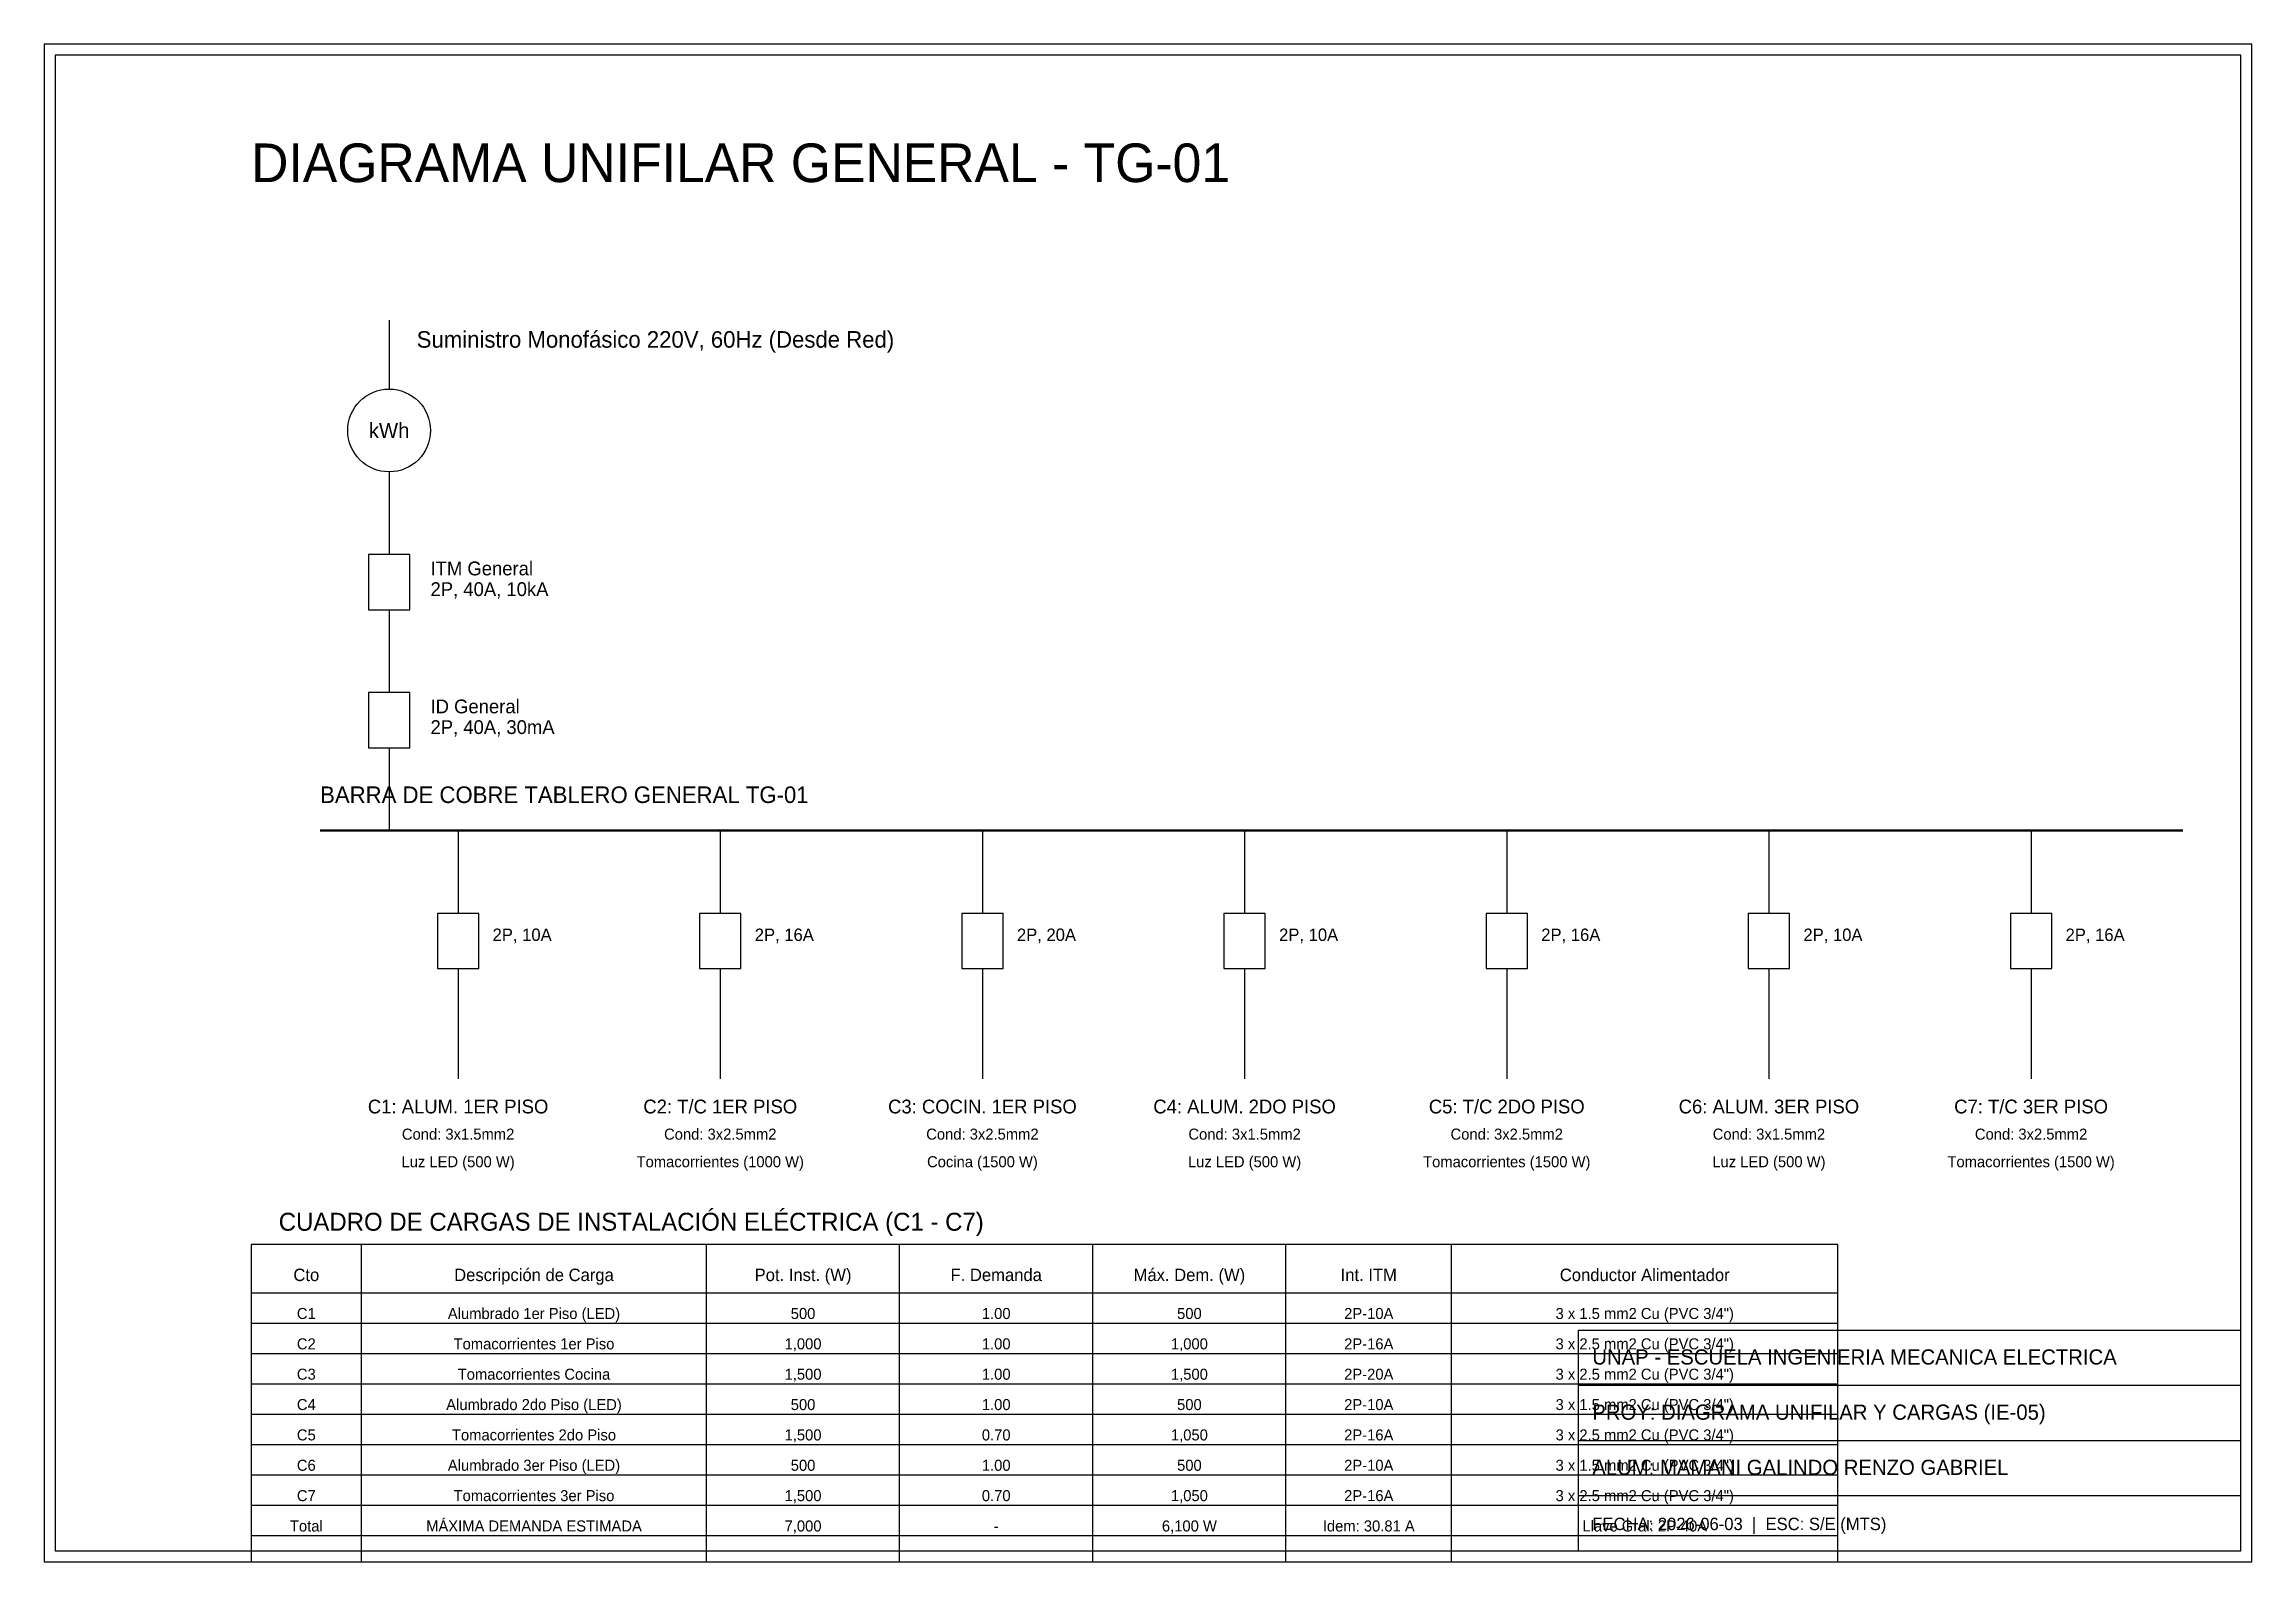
# Model space of a CAD drawing. Header units: metres. Extents: x -1.5 to 14.5, y -1.5 to 9.5.
import ezdxf
from ezdxf.enums import TextEntityAlignment as Align

# ---------------------------------------------------------------- set-up
doc = ezdxf.new("R2010")
doc.units = ezdxf.units.M
for name, color, linetype in [('DIAGRAMA', 7, 'Continuous'), ('MARCO', 7, 'Continuous'), ('TABLAS', 8, 'Continuous'), ('TEXTOS', 7, 'Continuous')]:
    doc.layers.add(name, color=color, linetype=linetype)

msp = doc.modelspace()

# ---------------------------------------------------------------- linework, layer by layer
at = {"layer": 'DIAGRAMA', "color": 7}
for p, q in [((1, 7.5), (1, 7)), ((1, 6.4), (1, 5.8)), ((1, 5.4), (1, 4.8)), ((1, 4.4), (1, 3.8)), ((1.5, 3.8), (1.5, 3.2)), ((3.4, 3.8), (3.4, 3.2)), ((5.3, 3.8), (5.3, 3.2)), ((7.2, 3.8), (7.2, 3.2)), ((9.1, 3.8), (9.1, 3.2)), ((11, 3.8), (11, 3.2)), ((12.9, 3.8), (12.9, 3.2)), ((1.5, 2.8), (1.5, 2)), ((3.4, 2.8), (3.4, 2)), ((5.3, 2.8), (5.3, 2)), ((7.2, 2.8), (7.2, 2)), ((9.1, 2.8), (9.1, 2)), ((11, 2.8), (11, 2)), ((12.9, 2.8), (12.9, 2))]:
    msp.add_line(p, q, dxfattribs=at)
at = {"layer": 'DIAGRAMA', "color": 7, "lineweight": 50}
msp.add_line((0.5, 3.8), (14, 3.8), dxfattribs=at)
at = {"layer": 'DIAGRAMA', "color": 7}
for points in [[(0.85, 5.4), (1.15, 5.4), (1.15, 5.8), (0.85, 5.8)], [(0.85, 4.4), (1.15, 4.4), (1.15, 4.8), (0.85, 4.8)], [(1.35, 2.8), (1.65, 2.8), (1.65, 3.2), (1.35, 3.2)], [(3.25, 2.8), (3.55, 2.8), (3.55, 3.2), (3.25, 3.2)], [(5.15, 2.8), (5.45, 2.8), (5.45, 3.2), (5.15, 3.2)], [(7.05, 2.8), (7.35, 2.8), (7.35, 3.2), (7.05, 3.2)], [(8.95, 2.8), (9.25, 2.8), (9.25, 3.2), (8.95, 3.2)], [(10.85, 2.8), (11.15, 2.8), (11.15, 3.2), (10.85, 3.2)], [(12.75, 2.8), (13.05, 2.8), (13.05, 3.2), (12.75, 3.2)]]:
    msp.add_lwpolyline(points, close=True, dxfattribs=at)
msp.add_circle((1, 6.7), 0.3, dxfattribs=at)
at = {"layer": 'MARCO', "color": 7}
for p, q in [((14.5, 9.5), (-1.5, 9.5)), ((-1.5, 9.5), (-1.5, -1.5)), ((14.5, -1.5), (14.5, 9.5)), ((14.42, 9.42), (-1.42, 9.42)), ((-1.42, 9.42), (-1.42, -1.42)), ((14.42, -1.42), (14.42, 9.42)), ((9.62, -1.42), (9.62, 0.18)), ((9.62, 0.18), (14.42, 0.18)), ((9.62, -0.22), (14.42, -0.22)), ((9.62, -0.62), (14.42, -0.62)), ((9.62, -1.02), (14.42, -1.02)), ((-1.42, -1.42), (14.42, -1.42)), ((-1.5, -1.5), (14.5, -1.5))]:
    msp.add_line(p, q, dxfattribs=at)
at = {"layer": 'TABLAS', "color": 8}
for p, q in [((0.8, -1.5), (0.8, 0.8)), ((3.3, -1.5), (3.3, 0.8)), ((4.7, -1.5), (4.7, 0.8)), ((6.1, -1.5), (6.1, 0.8)), ((7.5, -1.5), (7.5, 0.8)), ((8.7, -1.5), (8.7, 0.8)), ((0, 0.45), (11.5, 0.45)), ((0, 0.23), (11.5, 0.23)), ((0, 0.01), (11.5, 0.01)), ((0, -0.21), (11.5, -0.21)), ((0, -0.43), (11.5, -0.43)), ((0, -0.65), (11.5, -0.65)), ((0, -0.87), (11.5, -0.87)), ((0, -1.09), (11.5, -1.09)), ((0, -1.31), (11.5, -1.31))]:
    msp.add_line(p, q, dxfattribs=at)
msp.add_lwpolyline([(0, -1.5), (11.5, -1.5), (11.5, 0.8), (0, 0.8)], close=True, dxfattribs=at)

# ---------------------------------------------------------------- texts
at = {"layer": 'TEXTOS', "color": 7}
for s, height, p in [('DIAGRAMA UNIFILAR GENERAL - TG-01', 0.28, (0, 8.5)), ('Suministro Monofásico 220V, 60Hz (Desde Red)', 0.12, (1.2, 7.3)), ('2P, 40A, 10kA', 0.1, (1.3, 5.5)), ('ITM General', 0.1, (1.3, 5.65)), ('ID General', 0.1, (1.3, 4.65)), ('2P, 40A, 30mA', 0.1, (1.3, 4.5)), ('BARRA DE COBRE TABLERO GENERAL TG-01', 0.12, (0.5, 4)), ('2P, 10A', 0.09, (1.75, 3)), ('2P, 16A', 0.09, (3.65, 3)), ('2P, 20A', 0.09, (5.55, 3)), ('2P, 10A', 0.09, (7.45, 3)), ('2P, 16A', 0.09, (9.35, 3)), ('2P, 10A', 0.09, (11.25, 3)), ('2P, 16A', 0.09, (13.15, 3)), ('CUADRO DE CARGAS DE INSTALACIÓN ELÉCTRICA (C1 - C7)', 0.13, (0.2, 0.9)), ('UNAP - ESCUELA INGENIERIA MECANICA ELECTRICA', 0.11, (9.72, -0.07)), ('PROY: DIAGRAMA UNIFILAR Y CARGAS (IE-05)', 0.11, (9.72, -0.47)), ('ALUM: MAMANI GALINDO RENZO GABRIEL', 0.11, (9.72, -0.87)), ('FECHA: 2026-06-03  |  ESC: S/E (MTS)', 0.09, (9.72, -1.27))]:
    msp.add_text(s, height=height, dxfattribs=at).set_placement(p)
for s, height, p in [('kWh', 0.11, (1, 6.7)), ('C1: ALUM. 1ER PISO', 0.1, (1.5, 1.8)), ('C2: T/C 1ER PISO', 0.1, (3.4, 1.8)), ('C3: COCIN. 1ER PISO', 0.1, (5.3, 1.8)), ('C4: ALUM. 2DO PISO', 0.1, (7.2, 1.8)), ('C5: T/C 2DO PISO', 0.1, (9.1, 1.8)), ('C6: ALUM. 3ER PISO', 0.1, (11, 1.8)), ('C7: T/C 3ER PISO', 0.1, (12.9, 1.8)), ('Cond: 3x1.5mm2', 0.08, (1.5, 1.6)), ('Cond: 3x2.5mm2', 0.08, (3.4, 1.6)), ('Cond: 3x2.5mm2', 0.08, (5.3, 1.6)), ('Cond: 3x1.5mm2', 0.08, (7.2, 1.6)), ('Cond: 3x2.5mm2', 0.08, (9.1, 1.6)), ('Cond: 3x1.5mm2', 0.08, (11, 1.6)), ('Cond: 3x2.5mm2', 0.08, (12.9, 1.6)), ('Luz LED (500 W)', 0.08, (1.5, 1.4)), ('Tomacorrientes (1000 W)', 0.08, (3.4, 1.4)), ('Cocina (1500 W)', 0.08, (5.3, 1.4)), ('Luz LED (500 W)', 0.08, (7.2, 1.4)), ('Tomacorrientes (1500 W)', 0.08, (9.1, 1.4)), ('Luz LED (500 W)', 0.08, (11, 1.4)), ('Tomacorrientes (1500 W)', 0.08, (12.9, 1.4)), ('Cto', 0.09, (0.4, 0.58)), ('Descripción de Carga', 0.09, (2.05, 0.58)), ('Pot. Inst. (W)', 0.09, (4, 0.58)), ('F. Demanda', 0.09, (5.4, 0.58)), ('Máx. Dem. (W)', 0.09, (6.8, 0.58)), ('Int. ITM', 0.09, (8.1, 0.58)), ('Conductor Alimentador', 0.09, (10.1, 0.58)), ('C1', 0.08, (0.4, 0.3)), ('Alumbrado 1er Piso (LED)', 0.08, (2.05, 0.3)), ('500', 0.08, (4, 0.3)), ('1.00', 0.08, (5.4, 0.3)), ('500', 0.08, (6.8, 0.3)), ('2P-10A', 0.08, (8.1, 0.3)), ('3 x 1.5 mm2 Cu (PVC 3/4")', 0.08, (10.1, 0.3)), ('C2', 0.08, (0.4, 0.08)), ('Tomacorrientes 1er Piso', 0.08, (2.05, 0.08)), ('1,000', 0.08, (4, 0.08)), ('1.00', 0.08, (5.4, 0.08)), ('1,000', 0.08, (6.8, 0.08)), ('2P-16A', 0.08, (8.1, 0.08)), ('3 x 2.5 mm2 Cu (PVC 3/4")', 0.08, (10.1, 0.08)), ('C3', 0.08, (0.4, -0.14)), ('Tomacorrientes Cocina', 0.08, (2.05, -0.14)), ('1,500', 0.08, (4, -0.14)), ('1.00', 0.08, (5.4, -0.14)), ('1,500', 0.08, (6.8, -0.14)), ('2P-20A', 0.08, (8.1, -0.14)), ('3 x 2.5 mm2 Cu (PVC 3/4")', 0.08, (10.1, -0.14)), ('C4', 0.08, (0.4, -0.36)), ('Alumbrado 2do Piso (LED)', 0.08, (2.05, -0.36)), ('500', 0.08, (4, -0.36)), ('1.00', 0.08, (5.4, -0.36)), ('500', 0.08, (6.8, -0.36)), ('2P-10A', 0.08, (8.1, -0.36)), ('3 x 1.5 mm2 Cu (PVC 3/4")', 0.08, (10.1, -0.36)), ('C5', 0.08, (0.4, -0.58)), ('Tomacorrientes 2do Piso', 0.08, (2.05, -0.58)), ('1,500', 0.08, (4, -0.58)), ('0.70', 0.08, (5.4, -0.58)), ('1,050', 0.08, (6.8, -0.58)), ('2P-16A', 0.08, (8.1, -0.58)), ('3 x 2.5 mm2 Cu (PVC 3/4")', 0.08, (10.1, -0.58)), ('C6', 0.08, (0.4, -0.8)), ('Alumbrado 3er Piso (LED)', 0.08, (2.05, -0.8)), ('500', 0.08, (4, -0.8)), ('1.00', 0.08, (5.4, -0.8)), ('500', 0.08, (6.8, -0.8)), ('2P-10A', 0.08, (8.1, -0.8)), ('3 x 1.5 mm2 Cu (PVC 3/4")', 0.08, (10.1, -0.8)), ('C7', 0.08, (0.4, -1.02)), ('Tomacorrientes 3er Piso', 0.08, (2.05, -1.02)), ('1,500', 0.08, (4, -1.02)), ('0.70', 0.08, (5.4, -1.02)), ('1,050', 0.08, (6.8, -1.02)), ('2P-16A', 0.08, (8.1, -1.02)), ('3 x 2.5 mm2 Cu (PVC 3/4")', 0.08, (10.1, -1.02)), ('Total', 0.08, (0.4, -1.24)), ('MÁXIMA DEMANDA ESTIMADA', 0.08, (2.05, -1.24)), ('7,000', 0.08, (4, -1.24)), ('-', 0.08, (5.4, -1.24)), ('6,100 W', 0.08, (6.8, -1.24)), ('Idem: 30.81 A', 0.08, (8.1, -1.24)), ('Llave Gral: 2P-40A', 0.08, (10.1, -1.24))]:
    msp.add_text(s, height=height, dxfattribs=at).set_placement(p, align=Align.MIDDLE_CENTER)

doc.saveas('drawing.dxf')
